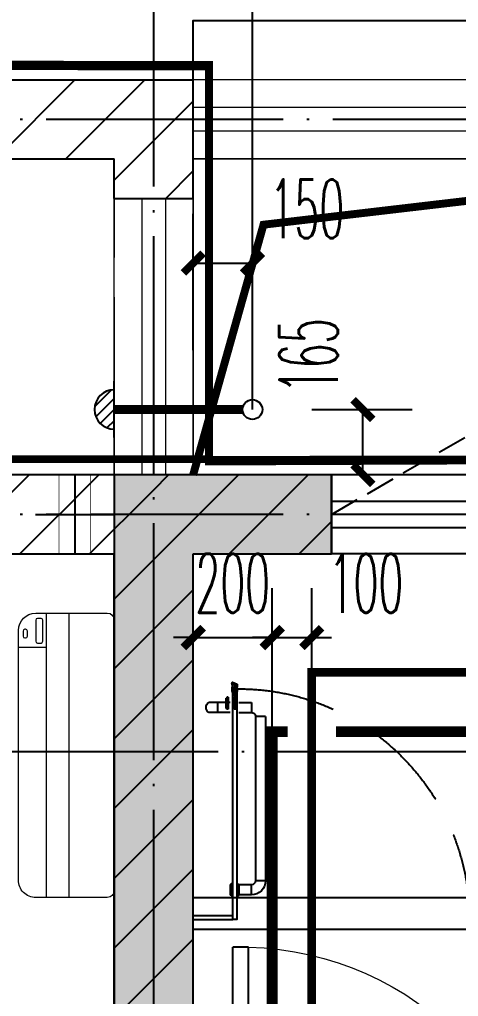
# Model space of a CAD drawing. Extents: x 27938 to 1507990, y 110129 to 923079.
# Drawn here: x 1205624 to 1206735, y 588704 to 591177 of the extents above; entities that cross this region are included whole.
import ezdxf

# ---------------------------------------------------------------- set-up
doc = ezdxf.new("R2010")
doc.units = 0
doc.header["$LTSCALE"] = 1000
doc.header["$MEASUREMENT"] = 0
doc.linetypes.add('DASH', pattern=[0.35, 0.25, -0.1])
doc.linetypes.add('DOTE', pattern=[2.4200000000000004, 2, -0.2, 0.02, -0.2])
for name, color, linetype in [('----建筑底图', 8, 'Continuous'), ('COLUMN', 9, 'Continuous'), ('CURTWALL', 4, 'Continuous'), ('DIM_SYMB', 3, 'Continuous'), ('DIM_凝结', 150, 'Continuous'), ('DOTE', 1, 'Continuous'), ('IP-bath&kitchen-JOHNSON', 4, 'Continuous'), ('LVTRY', 6, 'Continuous'), ('P-bath&kitchen-JOHNSON', 4, 'Continuous'), ('PIPE-不分区热给水', 5, 'RJ'), ('PIPE-不分区给水', 3, 'J'), ('PIPE-凝结', 150, 'N'), ('PUB_HATCH', 8, 'Continuous'), ('VPIPE-凝结', 150, 'N'), ('WALL', 9, 'Continuous'), ('WINDOW', 4, 'Continuous'), ('WINDOW_TEXT', 7, 'Continuous'), ('机电标识类', 1, 'Continuous'), ('看线', 251, 'Continuous')]:
    doc.layers.add(name, color=color, linetype=linetype)
doc.layers.add('S-L主梁线', color=4, linetype='DASH', plot=False)
for name, color, linetype, lineweight in [('平面-栏杆', 135, 'Continuous', 15), ('平面-看线', 45, 'Continuous', 15), ('平面-空调室内机', 176, 'Continuous', 9), ('平面-空调预留孔', 173, 'Continuous', 15), ('空调', 76, 'Continuous', 13)]:
    doc.layers.add(name, color=color, linetype=linetype, lineweight=lineweight)
doc.styles.add('_TCH_DIM_T3', font='SIMPLEX.shx', dxfattribs={"width": 0.4941176470588236, "bigfont": 'GBCBIG.shx'})
doc.styles.add('_TCH_WINDOW', font='SIMPLEX.shx', dxfattribs={"width": 0.7, "height": 3.5, "bigfont": 'GBCBIG.shx'})
doc.styles.get("Standard").update_dxf_attribs({"font": 'gbenor.shx', "bigfont": 'gbcbig.shx'})
doc.linetypes.add('J', pattern='A,3,-0.2,["J",Standard,S=0.25,R=0,X=-0.1,Y=-0.115],-0.2', length=3.4)
doc.linetypes.add('N', pattern='A,3,-0.2,["N",Standard,S=0.25,R=0,X=-0.1,Y=-0.115],-0.2', length=3.4)
doc.linetypes.add('RJ', pattern='A,3,-0.2,["RJ",Standard,S=0.25,R=0,X=-0.1,Y=-0.115],-0.35', length=3.55)
doc.dimstyles.new('_TWT_ARCH&&50', dxfattribs={"dimtxt": 148.75, "dimasz": 50, "dimexe": 125, "dimexo": 150, "dimgap": 63.12500000000001, "dimtad": 1, "dimdec": 0, "dimzin": 0, "dimdsep": 46, "dimtxsty": '_TCH_DIM_T3', "dimblk": 'ARCHTICK', "dimcen": 0.09, "dimclrt": 7, "dimazin": 2, "dimtfac": 1, "dimtdec": 0, "dimtix": 1, "dimtmove": 2, "dimatfit": 3, "dimfxl": 100, "dimtolj": 1, "dimtzin": 0, "dimarcsym": 0})
pattern_1 = [(45, (0, 89.755675), (-88.38838300365748, 88.3883830036575), [])]

# ---------------------------------------------------------------- blocks, each defined once
blk = doc.blocks.new('135')
blk.add_hatch(color=0).paths.add_polyline_path([(4.76418280357393, 1.812162386259842), (3.614183923258678, -0.9586682789313272), (-4.698308072380313, 2.491328362025341), (-3.548309192054148, 5.262159027231063)])
at = {"color": 0}
for p, q in [((-5.000000000007275, 10.93307908955376), (-5.000000000007275, 30.53458335841333)), ((0, -9.095e-13), (-7.276000000000001e-12, 39.11915162772765)), ((4.999999999996362, 10.92478528669653), (4.999999999992723, 32.30060393840449)), ((-6.34257382159194, 2.632406550414998), (5.421245566391007, -2.250020692198631)), ((-5.698204626369259, 2.906323017595241), (-5.160113183243083, 2.682994842084553)), ((-5.555794630552554, 18.93025617586591), (-3.355794630551827, 19.41189882087838)), ((-3.355794630551827, 19.41189882087838), (-5.502586708164016, 19.38346581543646)), ((5.249555696867901, 10.9245783101278), (-5.25044430312846, 10.93328680312606)), ((5.227938415449898, 9.660595023749009), (-5.205485498692723, 9.660595023727183)), ((-5.160113183243083, 2.682994842084553), (-3.818447822857706, 5.915630618167598)), ((-3.818447822857706, 5.915630618167598), (5.417654394495911, 2.08230101709978)), ((5.617387633388716, 18.86060526279379), (3.417387633387988, 19.34224790780627)), ((3.417387633387988, 19.34224790780627), (5.564179711000178, 19.31381490236435)), ((4.075989034128724, -1.150334758983262), (5.417654394495911, 2.08230101709978)), ((4.075989034125087, -1.150334758983262), (5.7233188174323, -1.834038541420341))]:
    blk.add_line(p, q, dxfattribs=at)
for centre, radius, start, end in [((6.161034868437128, 15.83646535001662), 13.51105029248686, 151.0147378050733, 204.8403314206463), ((13.49583268638525, 4.204098348475781), 20.48112573357894, 163.092431708237, 182.0011966084188), ((-5.975522388205718, 3.562607190228845), 1, 184.2275252268287, 248.4661137629982), ((13.54264475737364, 4.193994001077044), 19.52885339284392, 163.7443120071847, 182.5268738689926), ((8.625610374787357, 15.4674340699994), 14.59806099666519, 166.2780045267358, 198.0953497200314), ((-5.467505949505721, 3.349919817060253), 0.5, 181.9385014602077, 247.2597126889964), ((-5.220308285297505, 22.14142036417525), 0.5, 335.7643365041333, 151.0147378054934), ((3.827398038803949, 18.06844884589281), 9.42220170707689, 155.7643365036202, 171.9772791662345), ((5.153695528464595, 22.26171150950449), 0.5, 29.84246110022977, 204.5740373216479), ((-5.946870150815811, 17.18555889137405), 11.70614123311011, 10.4750181798539, 24.57403732164799), ((29.07817214454553, 6.708467335577552), 24.03224306675829, 172.943947749341, 199.2318175570648), ((-6.288615623223449, 15.43590622998363), 12.3887641438454, 338.644919711974, 16.04760207510264), ((-6.035673477003001, 15.84248269684667), 13.39994098009156, 334.9111406033848, 29.84246110034611), ((26.37160870551816, 6.273545375245702), 20.6409126368038, 169.1453753653255, 199.9525787155704), ((5.869786496521555, -1.169297062749137), 1.170107913508445, 247.4597126892894, 19.95257871601565), ((5.914985297487874, -1.372233430550295), 0.5, 247.4597126892894, 19.23181755750988)]:
    blk.add_arc(centre, radius, start, end, dxfattribs=at)
blk.add_open_spline([(-5.000000000007275, 30.53458335841333), (-4.10443294849756, 31.33336597555081), (-2.288282033354334, 32.95324444101334), (0.90438098919185, 29.19536669430727), (3.450096077842316, 31.12548990286359), (4.999999999992723, 32.30060393840449)], degree=3, knots=[0, 0, 0, 0, 3.066329070407599, 6.218313121244897, 11.12413523619883, 11.12413523619883, 11.12413523619883, 11.12413523619883], dxfattribs=at)
blk = doc.blocks.new('SDFAWERAWER')
at = {"layer": 'LVTRY', "color": 0}
for p, q in [((593941.1893833182, -1242210.071718162), (593783.7054442759, -1242594.768872668)), ((593941.1893833182, -1242210.071718162), (593964.6458707345, -1242219.669193542)), ((593987.7654218215, -1242190.543110286), (593978.1679464299, -1242213.999597729)), ((594017.0860310916, -1242202.539954511), (593987.7654218215, -1242190.543110286)), ((594015.8193360465, -1242220.432964417), (594027.1688849085, -1242192.714558183)), ((594025.7000045974, -1242203.902384486), (594018.4845674199, -1242221.524267195)), ((594025.3530065713, -1242210.830205286), (594021.4897947444, -1242220.265124338)), ((594022.6186791044, -1242211.427743668), (594029.8341162818, -1242193.80586096)), ((594025.3530065713, -1242210.830205286), (594031.0932591765, -1242196.811088268)), ((594027.1688849085, -1242192.714558183), (594033.0323939191, -1242195.115424288)), ((594029.8341162818, -1242193.80586096), (594031.0932591765, -1242196.811088268)), ((594032.1593517042, -1242197.24760937), (594033.0323939191, -1242195.115424288)), ((594033.0323939191, -1242195.115424288), (594033.976751101, -1242197.369344781)), ((594033.7584905497, -1242197.902391045), (594033.9763517794, -1242197.370320023)), ((594047.2517495372, -1242200.933083513), (594035.9092786319, -1242228.654386825)), ((594037.3439066054, -1242210.828683256), (594087.9885953569, -1242231.550505105)), ((594041.579694262, -1242228.485098852), (594051.1771696536, -1242205.028611409)), ((594049.9172594484, -1242202.023705706), (594043.3176582216, -1242218.153308231)), ((594047.2517495372, -1242200.933083513), (594049.9172594484, -1242202.023705706)), ((594049.9172594484, -1242202.023705706), (594051.1771696536, -1242205.028611409)), ((593964.6458707345, -1242219.669193542), (593807.1619316919, -1242604.366348048)), ((594007.4885557, -1242225.996441955), (593978.1679464299, -1242213.999597729)), ((594015.8193360465, -1242220.432964417), (594021.6828450572, -1242222.833830523)), ((594018.4845674199, -1242221.524267195), (594021.4897947444, -1242220.265124338)), ((594022.5558872721, -1242220.70164544), (594021.6828450572, -1242222.833830523)), ((594021.6828450572, -1242222.833830523), (594023.9367655669, -1242221.889473379)), ((594024.1550261178, -1242221.356427115), (594023.937164888, -1242221.888498138)), ((594027.746431214, -1242234.285170699), (594078.3911199654, -1242255.006992549)), ((594035.9092786319, -1242228.654386825), (594038.5747885434, -1242229.745009019)), ((594038.5747885434, -1242229.745009019), (594045.1743897707, -1242213.615406493)), ((594038.5747885434, -1242229.745009019), (594041.579694262, -1242228.485098852)), ((594057.0670404839, -1242246.282014925), (594066.6645158757, -1242222.825527482)), ((593783.7054442759, -1242594.768872668), (593807.1619316919, -1242604.366348048)), ((593803.2340521519, -1242641.344911171), (593812.8315275433, -1242617.888423728)), ((593812.8315275433, -1242617.888423728), (593842.1521368134, -1242629.885267953)), ((593842.1521368134, -1242629.885267953), (593832.554661422, -1242653.341755396)), ((593845.157042532, -1242628.625357786), (593833.814571627, -1242656.346661099)), ((593847.8225524705, -1242629.715979991), (593836.4800815652, -1242657.437283303)), ((593845.157042532, -1242628.625357786), (593842.1521368134, -1242629.885267953)), ((593847.8225524705, -1242629.715979991), (593845.157042532, -1242628.625357786)), ((593803.2340521519, -1242641.344911171), (593832.554661422, -1242653.341755396)), ((593833.814571627, -1242656.346661099), (593832.554661422, -1242653.341755396)), ((593847.1421213057, -1242661.799772115), (593858.4845922105, -1242634.078468803)), ((593849.807631217, -1242662.890394308), (593861.150102122, -1242635.169090996)), ((593852.0613105225, -1242661.945461682), (593862.0950347865, -1242637.422770285)), ((593858.4845922105, -1242634.078468803), (593861.150102122, -1242635.169090996)), ((593861.150102122, -1242635.169090996), (593862.0950347865, -1242637.422770285)), ((593836.4800815652, -1242657.437283303), (593833.814571627, -1242656.346661099)), ((593847.1421213057, -1242661.799772115), (593849.807631217, -1242662.890394308))]:
    blk.add_line(p, q, dxfattribs=at)
blk.add_lwpolyline([(593823.4857289928, -1242716.975934958), (594045.7556563742, -1242173.940086161), (594036.5013807861, -1242170.150840413), (593814.2314534048, -1242713.186689209)], close=True, dxfattribs=at)
blk.add_arc((594075.2654484361, -1242240.036391133), 15.29342111015146, 281.7932153755734, 33.70187580186141, dxfattribs=at)
for centre, major_axis, start_param, end_param in [((593974.2417065077, -1242223.595433476), (3.926239933352681, 9.595835773426348), 0, 1.570796326794897), ((593816.7577674654, -1242608.292587982), (13.52371531371392, 33.05232318957029), 1.570796326794897, 3.141592653589793), ((593816.7577674654, -1242608.292587982), (3.926239933352681, 9.595835773426348), 1.570796326794897, 3.141592653589793)]:
    blk.add_ellipse(centre, major_axis=major_axis, ratio=1, start_param=start_param, end_param=end_param, dxfattribs=at)
at = {"layer": 'P-bath&kitchen-JOHNSON', "color": 0, "linetype": 'DASH'}
blk.add_arc((593809.7670385346, -1242714.004828131), 586.199339652145, 67.53694625199444, 157.1324720308851, dxfattribs=at)
at = {"layer": 'LVTRY', "color": 8, "xscale": -1, "rotation": 157.7329157530927}
blk.add_blockref('135', (594045.2713309255, -1242161.927690595), dxfattribs=at)
blk = doc.blocks.new('$TCHSYS$DOOR2D')
for p, q in [((0.45, 0.9750000000000001), (0.5000000000000002, 0.9750000000000001)), ((0.45, 0), (0.45, 0.9750000000000001)), ((0.5, 0), (0.5, 0.9750000000000001)), ((0.5, 0), (0.45, 0))]:
    blk.add_line(p, q)
at = {"lineweight": 13}
blk.add_arc((0.475, 0), 0.975, 91.4692835813538, 180, dxfattribs=at)
blk = doc.blocks.new('DSGDFGF')
at = {"layer": 'IP-bath&kitchen-JOHNSON', "color": 0}
for p, q in [((676542.331932724, 342985.0196551088), (677892.3295454062, 342985.0196507949)), ((677892.3295454031, 342940.0196503291), (677792.3295457542, 342940.0196503627)), ((677792.3295457542, 342930.0196503627), (677792.329545758, 342940.0196503627)), ((677892.3295454031, 342930.0196503291), (677792.3295457542, 342930.0196503627)), ((676542.331932724, 342905.019720073), (677892.3295454059, 342905.0196507949))]:
    blk.add_line(p, q, dxfattribs=at)
at = {"layer": 'CURTWALL', "color": 0, "xscale": 800, "yscale": 800, "zscale": 50, "rotation": 5.54452612062199e-09}
blk.add_blockref('$TCHSYS$DOOR2D', (677392.3193099796, 342080.3318189853), dxfattribs=at)
at = {"layer": 'IP-bath&kitchen-JOHNSON', "color": 8, "rotation": 22.25976934310714}
blk.add_blockref('SDFAWERAWER', (-342526.1847909405, 1268090.515878983), dxfattribs=at)
blk = doc.blocks.new('GFDGFSDFGD')
at = {"layer": 'PUB_HATCH'}
blk.add_hatch(color=256, dxfattribs=at).paths.add_polyline_path([(425766.5889348043, 373023.7242148577), (425216.5889348043, 373023.7242148577), (425216.5889360034, 370023.7242154307), (425416.5889360034, 370023.7242154307), (425416.5889348043, 372823.7242148577), (425766.5889348043, 372823.7242148577)])
at = {"layer": 'COLUMN', "color": 6}
for p, q in [((425766.5889348043, 373023.7242148577), (425216.5889348043, 373023.7242148577)), ((425216.5889348043, 373023.7242148577), (425216.5889360034, 370023.7242154307)), ((425766.5889348043, 372823.7242148577), (425766.5889348043, 373023.7242148577)), ((425416.5889360034, 370023.7242154307), (425416.5889348043, 372823.7242148577)), ((425416.5889348043, 372823.7242148577), (425766.5889348043, 372823.7242148577))]:
    blk.add_line(p, q, dxfattribs=at)
blk = doc.blocks.new('A$C001338C2')
for p, q in [((844.9999883423079, 303.6000072514144), (54.99998834231155, 303.6000543390692)), ((109.0525457565491, 214.7673082745569), (109.0525510513944, 303.6000511174025)), ((-1.49359439092e-05, 248.6000576173246), (-2.84423585981e-05, 22.0000576172315)), ((899.9999715576414, 22.00000397306576), (899.9999850640525, 248.6000039731589)), ((21.99997024633922, 5.63059293199e-05), (877.9999702463392, 5.2843679441e-06))]:
    blk.add_line(p, q)
at = {"lineweight": 5}
for p, q in [((899.9999830474662, 214.7672611304297), (-1.69525337697e-05, 214.7673147745954)), ((899.9999787804518, 143.1781611304468), (-2.12195482163e-05, 143.1782147746126))]:
    blk.add_line(p, q, dxfattribs=at)
for points in [[(73.08482630450817, 275.0144977724194), (56.77886350143308, 275.0144987443309, -0.414213562373095), (51.27886382925863, 280.5144990721565), (51.27886400034913, 283.3844664433818, -0.414213562373095), (56.77886432817468, 288.8844661155563), (73.08482713124977, 288.8844651436448, -0.4142135623732024), (78.58482680342422, 283.3844648158192), (78.58482663233372, 280.5144974445939, -0.414213562373095)], [(89.24090579471158, 226.3562818807586), (22.19125331861505, 226.3562858772129, -0.414213562372504), (16.6912536464406, 231.8562862050385), (16.69125431894281, 243.1390318179401, -0.414213562373095), (22.19125464676836, 248.6390314901146), (89.24090712286488, 248.6390274936603, -0.414213562373095), (94.74090679503934, 243.1390271658347), (94.74090612253713, 231.8562815529331, -0.414213562373095)]]:
    blk.add_lwpolyline(points, format="xyb", close=True)
for centre, radius, start, end in [((54.99998506405609, 248.6000543390692), 55.0000000000001, 89.99999658490542, 179.9999965849054), ((844.9999850640525, 248.6000072514144), 55.0000000000001, 359.9999965849054, 89.99999658490542), ((21.9999715576414, 22.00005630592932), 22.00000000000004, 179.9999965849054, 269.9999965849054), ((877.9999715576414, 22.00000528436794), 22.00000000000004, 269.9999965849054, 359.9999965849054)]:
    blk.add_arc(centre, radius, start, end)
blk = doc.blocks.new('dongkong')
blk.add_wipeout([(-603756.0415179721, 210770.96306340612), (-603756.0415180603, 210570.80961624245), (-603836.0415181214, 210570.80961593534), (-603836.0415181519, 210770.96306307407)])
at = {"layer": '机电标识类', "color": 250, "linetype": 'DASH', "ltscale": 400}
for p, q in [((-603796.0415180789, 210770.9630630909), (-603796.0415180789, 210570.8096162414)), ((-603896.0415180789, 210670.6929921169), (-603696.0415180789, 210670.6929921169))]:
    blk.add_line(p, q, dxfattribs=at)
at = {"layer": '空调', "color": 6, "linetype": 'DASH', "const_width": 2}
blk.add_lwpolyline([(-603756.0415180789, 210770.9630630909), (-603756.0415180789, 210570.8096162414), (-603836.0415180789, 210570.8096162414), (-603836.0415180789, 210770.9630630909)], close=True, dxfattribs=at)
blk = doc.blocks.new('A$C7A951E79')
at = {"layer": 'LVTRY'}
for p, q in [((-7.071067817567382, 49.49747468566056), (-49.49747468711575, 7.071067807148211)), ((-0.03019816137384623, -71.1504577078158), (0.03032669913955033, 71.45330783701502)), ((0.01200970011996105, 28.29628095228691), (-46.54583911696682, -18.26156787434593)), ((0, 0), (-35.35533905785996, -35.35533906542696)), ((-0.01200970011996105, -28.29628095240332), (-18.26156786479987, -46.54583912075032))]:
    blk.add_line(p, q, dxfattribs=at)
blk.add_arc((6.426847539842129e-05, 0.1514250643085688), 49.94917711705559, 89.97568208789981, 269.9756820878998, dxfattribs=at)
blk.add_point((0, 0), dxfattribs=at)
blk = doc.blocks.new('A$C42425DA4')
blk.add_blockref('A$C7A951E79', (0, 0))
blk = doc.blocks.new('$WINLIB2D$00000001')
at = {"color": 0}
for points in [[(-0.4999999999999964, 0.5000000000000142), (-0.4999999999999964, -0.4999999999999858)], [(-0.4999999999999964, 0.5000000000000142), (0.5000000000000036, 0.5000000000000142)], [(0.5000000000000036, -0.4999999999999858), (0.5000000000000036, 0.5000000000000142)], [(0.5000000000000036, 0.1666666666666714), (-0.4999999999999964, 0.1666666666666714)], [(0.5000000000000036, -0.1666666666666572), (-0.4999999999999964, -0.1666666666666572)], [(-0.4999999999999964, -0.4999999999999858), (0.5000000000000036, -0.4999999999999858)]]:
    blk.add_lwpolyline(points, dxfattribs=at)
blk = doc.blocks.new('A$C149A4CC3')
at = {"layer": 'PUB_HATCH'}
h = blk.add_hatch(dxfattribs=at)
h.set_pattern_fill('普通砖', color=256, scale=50, style=0)
h.set_pattern_definition(pattern_1)
h.paths.add_polyline_path([(-20799.99999974663, -15710.08435559255), (-20400.00000048985, -15710.08435562209), (-20200.00000049461, -15510.08435563704), (-20799.99999973183, -15510.08435559255)])
h = blk.add_hatch(dxfattribs=at)
h.set_pattern_fill('普通砖', color=256, scale=50, style=0)
h.set_pattern_definition(pattern_1)
h.paths.add_polyline_path([(-20200.0000004872, -15810.08435551089), (-20200.00000049461, -15510.08435563704), (-20400.00000048985, -15710.08435562209), (-20400.0000004872, -15810.08435551589)])
h = blk.add_hatch(dxfattribs=at)
h.set_pattern_fill('普通砖', color=256, scale=50, style=0)
h.set_pattern_definition(pattern_1)
h.paths.add_polyline_path([(-20200.00000046504, -16710.08435558355), (-19850.00000050055, -16710.0843555724), (-19850.00000050692, -16510.08435557242), (-20300.00000047071, -16510.08435558673), (-20300.0000004641, -16643.41768891724)])
at = {"color": 8, "linetype": 'DASH', "ltscale": 0.8, "const_width": 20}
for points in [[(0.003342016949318349, -16470.08435543487), (-1659.999992188881, -16470.08435543906), (-1659.999992801226, -15470.08435546519), (-4839.999989744043, -15470.08435569576), (-4839.999989768607, -16470.08435556991), (-6359.999989774195, -16470.08435552154), (-6359.999989743694, -15470.08435540629), (-8059.99998934858, -15470.08435539098), (-8059.999989335309, -14670.08434770285), (-10160.00100836717, -14670.08434783731), (-10160.00100967474, -13020.08434792334), (-14839.99898536177, -13020.08434792334), (-14839.99898393685, -14670.08434783138), (-16940.00000092911, -14670.08434769692), (-16940.00000091607, -15470.08435546752), (-18640.00000035611, -15470.08435546275), (-18640.00000048906, -16470.08435553045), (-20160.00000045518, -16470.08435557876), (-20160.00000047975, -15470.08435566269), (-23339.99999742268, -15470.08435546857)], [(-23339.99999803479, -16470.08435206983), (-20160.00000045518, -16470.08566705935)]]:
    blk.add_lwpolyline(points, dxfattribs=at)
at = {"color": 8, "const_width": 20}
blk.add_lwpolyline([(-20200.29709619551, -16510.08580680023), (-20022.0641191972, -15876.66944902675), (-18599.99999751628, -15710.08436908835)], dxfattribs=at)
at = {"layer": 'DOTE', "color": 169, "linetype": 'DOTE', "ltscale": 0.3}
for p, q in [((-20300.00000039814, -19410.08434694167), (-20300.00000039814, -11458.04734790955)), ((25039.89799962282, -15610.08435363509), (-25818.76699962281, -15610.08435363503)), ((25039.89799962282, -16610.08434715244), (-25818.76699962281, -16610.08434715233)), ((-25818.76699962281, -17209.81407665176), (25039.89799962282, -17209.81412224047))]:
    blk.add_line(p, q, dxfattribs=at)
at = {"layer": 'VPIPE-凝结', "color": 8, "ltscale": 0.1}
blk.add_line((-20090.00291887776, -16344.54390998889), (-20400.22683947522, -16344.5439277101), dxfattribs=at)
at = {"layer": 'WALL', "color": 8}
for p, q in [((-20799.99999973183, -15510.08435559255), (-20200.00000049461, -15510.08435563704)), ((-20200.0000004872, -15810.08435551089), (-20200.00000049461, -15510.08435563704)), ((-20799.99999974663, -15710.08435559255), (-20400.00000048985, -15710.08435562209)), ((-20400.0000004872, -15810.08435551589), (-20400.00000048985, -15710.08435562209)), ((-20400.0000004872, -15810.08435551589), (-20200.0000004872, -15810.08435551089)), ((-19850.00000050692, -16510.08435557242), (-20300.00000047071, -16510.08435558673)), ((-19850.00000050055, -16710.0843555724), (-19850.00000050692, -16510.08435557242)), ((-20200.00000046504, -16710.08435558355), (-19850.00000050055, -16710.0843555724)), ((-20200.00000039813, -19410.08435513061), (-20200.00000046504, -16710.08435558355))]:
    blk.add_line(p, q, dxfattribs=at)
at = {"layer": 'WINDOW', "color": 8, "linetype": 'DASH', "ltscale": 0.3}
blk.add_lwpolyline([(-19849.90779484692, -16610.08434715233), (-19460.15460553835, -16385.15668883634, -0.131605288826864), (-19399.90779479709, -16610.08434712357)], format="xyb", dxfattribs=at)
at = {"layer": '平面-栏杆', "color": 8}
for points in [[(-18600.00000051619, -15580.03744550154), (-20199.99739940744, -15579.78725721588)], [(-18600.00000051619, -15640.03744550154), (-20199.99739940744, -15639.78725721588)], [(-20330.00000048929, -15810.08435551584), (-20330.29709915479, -16510.08175429219)], [(-20270.00000048929, -15810.08435551584), (-20270.29709915479, -16510.08175429219)]]:
    blk.add_lwpolyline(points, dxfattribs=at)
at = {"layer": '平面-看线', "color": 8, "linetype": 'DASH', "ltscale": 0.3}
blk.add_lwpolyline([(-18600.00000056764, -15510.08435584145), (-20200.00000063563, -15510.08435588103)], dxfattribs=at)
at = {"layer": '平面-看线', "color": 8}
for points in [[(-18600.00000056252, -15710.08435584145), (-20200.00000063051, -15710.08435588103)], [(-20200.00000048976, -15810.08435551584), (-20200.29709915526, -16510.08175429219)]]:
    blk.add_lwpolyline(points, dxfattribs=at)
at = {"layer": '看线', "color": 8, "ltscale": 0.5}
blk.add_lwpolyline([(-20200.00000055623, -15510.08435557765), (-20200.00000055623, -15360.08435557765), (-18600.00000037835, -15360.08435552922), (-18600.00000036159, -15510.08435546287)], dxfattribs=at)
at = {"color": 8}
for name, p in [('GFDGFSDFGD', (-445616.5786988664, -389533.8091794208)), ('A$C42425DA4', (-20400.22683947522, -16344.5439277101))]:
    blk.add_blockref(name, p, dxfattribs=at)
at = {"color": 8, "xscale": -1}
blk.add_blockref('DSGDFGF', (657692.3193146241, -360565.4161739748), dxfattribs=at)
at = {"layer": 'WINDOW', "color": 8}
ref = blk.add_blockref('$WINLIB2D$00000001', (-19400.00000050373, -16610.08435555809), dxfattribs=dict(at, xscale=-900, yscale=-200, zscale=-900, rotation=1.823162473766424e-09))
ref.add_attrib('A', 'C0914', (-19379.24483426109, -16374.70894857144), dxfattribs={"layer": 'WINDOW_TEXT', "color": 8, "ltscale": 0.5, "height": 4.25, "rotation": 1.823162473766424e-09, "style": '_TCH_WINDOW', "width": 0.4941176470588236})
at = {"layer": '平面-空调预留孔', "color": 8, "xscale": -0.800000000046565, "yscale": 0.800000000046565, "zscale": 0.8000000000465646, "rotation": 89.99999976656984}
blk.add_blockref('A$C001338C2', (-20399.99997449887, -16859.81430518656), dxfattribs=at)
at = {"layer": '平面-空调室内机', "color": 8, "ltscale": 0.3}
blk.add_blockref('dongkong', (583296.2499247243, -227280.77352894), dxfattribs=at)
at = {"layer": 'PUB_HATCH'}
h = blk.add_hatch(dxfattribs=at)
h.set_pattern_fill('普通砖', color=256, scale=50, style=0)
h.set_pattern_definition(pattern_1)
h.paths.add_polyline_path([(-20300.00000046223, -16510.08435558673), (-20999.9999992868, -16510.08435554971), (-20999.99999929738, -16710.0843555497), (-20400.00000046505, -16710.08435558144), (-20300.00000046693, -16643.41768891724)])
h = blk.add_hatch(dxfattribs=at)
h.set_pattern_fill('普通砖', color=256, scale=50, style=0)
h.set_pattern_definition(pattern_1)
h.paths.add_polyline_path([(-20300.00000039641, -19443.41768836445), (-20200.00000039813, -19410.08435513061), (-20200.00000046504, -16710.08435558355), (-20300.00000046693, -16643.41768891724), (-20400.00000046505, -16710.08435558144), (-20400.00000039814, -19410.08435498417)])
at = {"layer": 'WALL', "color": 8}
for p, q in [((-20300.00000046223, -16510.08435558673), (-20999.9999992868, -16510.08435554971)), ((-20999.99999929738, -16710.0843555497), (-20400.00000046505, -16710.08435558144)), ((-20400.00000039814, -19410.08435498417), (-20400.00000046505, -16710.08435558144))]:
    blk.add_line(p, q, dxfattribs=at)
at = {"layer": '平面-看线', "color": 8}
blk.add_line((-20400.29709917575, -16510.08413533441), (-20400.00000050978, -15810.08435551584), dxfattribs=at)
blk = doc.blocks.new('A$C63B2058D')
at = {"layer": 'S-L主梁线', "color": 0, "linetype": 'ByBlock', "lineweight": 18}
for p, q in [((-6649.999983094633, 5299.999992515659), (-9649.987682730774, 5299.999992515659)), ((-4849.9897186819, 5299.999992515659), (-6649.999983094633, 5299.999992515659)), ((-6549.998931604205, 5099.999992515659), (-4949.9897186819, 5099.999992515659)), ((-6549.990519724903, 4299.999985628121), (-6549.998931604205, 5099.999992515659)), ((-5299.908772778523, 4299.999993328529), (-6199.989468845073, 4299.999985175149))]:
    blk.add_line(p, q, dxfattribs=at)
at = {"layer": 'S-L主梁线', "color": 0, "linetype": 'DASH', "lineweight": 18}
for p, q in [((-9449.98798707046, 5099.999992515659), (-6749.998931615264, 5099.999992515659)), ((-6749.998931615264, 5099.999992515659), (-6749.990519735962, 4299.999985628121)), ((-6199.989468845073, 4099.999986080977), (-5299.908773190982, 4099.999994234357))]:
    blk.add_line(p, q, dxfattribs=at)
blk = doc.blocks.new('_ArchTick')
at = {"color": 0, "linetype": 'ByBlock', "const_width": 0.4}
blk.add_lwpolyline([(-0.5, -0.5), (0.5, 0.5)], dxfattribs=at)
blk = doc.blocks.new('*D567')
at = {"layer": 'Defpoints', "color": 0}
for p in [(1206363.616938746, 589612.1680000036), (1206263.616938673, 589231.6579999976), (1206363.616938746, 589231.658)]:
    blk.add_point(p, dxfattribs=at)
at = {"layer": 'DIM_SYMB', "color": 0, "lineweight": -2}
for p, q in [((1206263.616938673, 589381.6579999976), (1206263.616938673, 589737.1680000036)), ((1206363.616938746, 589381.658), (1206363.616938746, 589737.1680000036)), ((1206263.616938673, 589612.1680000036), (1206213.616938673, 589612.1680000036)), ((1206263.616938673, 589612.1680000036), (1206363.616938746, 589612.1680000036)), ((1206363.616938746, 589612.1680000036), (1206413.616938746, 589612.1680000036))]:
    blk.add_line(p, q, dxfattribs=at)
at = {"layer": 'DIM_SYMB', "color": 0, "lineweight": -2, "xscale": 50, "yscale": 50, "zscale": 50}
blk.add_blockref('_ArchTick', (1206263.616938673, 589612.1680000036), dxfattribs=at)
at = {"layer": 'DIM_SYMB', "color": 0, "lineweight": -2, "xscale": 50, "yscale": 50, "zscale": 50, "rotation": 180}
blk.add_blockref('_ArchTick', (1206363.616938746, 589612.1680000036), dxfattribs=at)
at = {"layer": 'DIM_SYMB', "color": 7, "insert": (1206501.116938743, 589749.6680000082), "char_height": 148.75, "attachment_point": 5, "style": '_TCH_DIM_T3'}
blk.add_mtext('\\A1;100', dxfattribs=at)
blk = doc.blocks.new('*D568')
at = {"layer": 'Defpoints', "color": 0}
for p in [(1206263.616938673, 589612.1679999998), (1206063.606702021, 589231.6579999926), (1206263.616938673, 589231.6579999976)]:
    blk.add_point(p, dxfattribs=at)
at = {"layer": 'DIM_SYMB', "color": 0, "lineweight": -2}
for p, q in [((1206063.606702021, 589381.6579999926), (1206063.606702021, 589737.1679999998)), ((1206263.616938673, 589381.6579999976), (1206263.616938673, 589737.1679999998)), ((1206063.606702021, 589612.1679999998), (1206013.606702021, 589612.1679999998)), ((1206063.606702021, 589612.1679999998), (1206263.616938673, 589612.1679999998)), ((1206263.616938673, 589612.1679999998), (1206313.616938673, 589612.1679999998))]:
    blk.add_line(p, q, dxfattribs=at)
at = {"layer": 'DIM_SYMB', "color": 0, "lineweight": -2, "xscale": 50, "yscale": 50, "zscale": 50}
blk.add_blockref('_ArchTick', (1206063.606702021, 589612.1679999998), dxfattribs=at)
at = {"layer": 'DIM_SYMB', "color": 0, "lineweight": -2, "xscale": 50, "yscale": 50, "zscale": 50, "rotation": 180}
blk.add_blockref('_ArchTick', (1206263.616938673, 589612.1679999998), dxfattribs=at)
at = {"layer": 'DIM_SYMB', "color": 7, "insert": (1206163.611820347, 589749.6679999998), "char_height": 148.75, "attachment_point": 5, "style": '_TCH_DIM_T3'}
blk.add_mtext('\\A1;200', dxfattribs=at)
blk = doc.blocks.new('*D571')
at = {"layer": 'Defpoints', "color": 0}
for p in [(1206213.763988125, 590560.0953792701), (1206063.379889313, 590189.579857677), (1206213.606703812, 590189.5160971741)]:
    blk.add_point(p, dxfattribs=at)
at = {"layer": 'DIM_SYMB', "color": 0, "lineweight": -2}
for p, q in [((1206063.443553544, 590339.5798441665), (1206063.590227152, 590685.1591285142)), ((1206213.670368042, 590339.5160836637), (1206213.81704165, 590685.0953680114)), ((1206063.537173626, 590560.159139773), (1206213.763988125, 590560.0953792701))]:
    blk.add_line(p, q, dxfattribs=at)
at = {"layer": 'DIM_SYMB', "color": 0, "lineweight": -2, "xscale": 50, "yscale": 50, "zscale": 50}
for p, rotation in [((1206063.537173626, 590560.159139773), 179.9756820544619), ((1206213.763988125, 590560.0953792701), 359.9756820544619)]:
    blk.add_blockref('_ArchTick', p, dxfattribs=dict(at, rotation=rotation))
at = {"layer": 'DIM_SYMB', "color": 7, "insert": (1206351.322334619, 590697.5370080076), "char_height": 148.75, "attachment_point": 5, "rotation": 359.97568205446186, "style": '_TCH_DIM_T3'}
blk.add_mtext('\\A1;150', dxfattribs=at)
blk = doc.blocks.new('*D572')
at = {"layer": 'Defpoints', "color": 0}
for p in [(1206213.606703812, 590189.5160971743), (1206493.312000002, 590189.5160971743), (1206213.606703817, 590024.9756559494)]:
    blk.add_point(p, dxfattribs=at)
at = {"layer": 'DIM_SYMB', "color": 0, "lineweight": -2}
for p, q in [((1206363.606703812, 590189.5160971743), (1206618.312000002, 590189.5160971743)), ((1206493.312000002, 590024.9756559494), (1206493.312000002, 590189.5160971743)), ((1206363.606703817, 590024.9756559494), (1206618.312000002, 590024.9756559494))]:
    blk.add_line(p, q, dxfattribs=at)
at = {"layer": 'DIM_SYMB', "color": 0, "lineweight": -2, "xscale": 50, "yscale": 50, "zscale": 50}
for p, rotation in [((1206493.312000002, 590189.5160971743), 90), ((1206493.312000002, 590024.9756559494), 270)]:
    blk.add_blockref('_ArchTick', p, dxfattribs=dict(at, rotation=rotation))
at = {"layer": 'DIM_SYMB', "color": 7, "insert": (1206355.811999995, 590325.2660971787), "char_height": 148.75, "attachment_point": 5, "rotation": 90, "style": '_TCH_DIM_T3'}
blk.add_mtext('\\A1;165', dxfattribs=at)

msp = doc.modelspace()

# ---------------------------------------------------------------- block references
at = {"layer": '----建筑底图'}
msp.add_blockref('A$C149A4CC3', (1226263.606702472, 606534.0600115282), dxfattribs=at)

# ---------------------------------------------------------------- next in the draw order: hatches: boundary and pattern name
at = {"layer": 'PIPE-不分区热给水'}
for points in [[(1206363.616938719, 589524.16311598), (1206363.616938746, 589535.4131160413), (1206352.366938761, 589535.4131160975)], [(1206363.616938719, 589524.16311598), (1206352.366938746, 589524.1631160413), (1206352.366938761, 589535.4131160975)]]:
    msp.add_hatch(color=256, dxfattribs=at).paths.add_polyline_path(points)
at = {"layer": 'PIPE-不分区给水'}
for points in [[(1206263.616938668, 589374.1631159998), (1206263.616938672, 589387.9131160412), (1206249.866938689, 589387.9131160947)], [(1206263.616938668, 589374.1631159998), (1206249.866938672, 589374.1631160412), (1206249.866938689, 589387.9131160947)]]:
    msp.add_hatch(color=256, dxfattribs=at).paths.add_polyline_path(points)

# ---------------------------------------------------------------- next in the draw order: linework, layer by layer
at = {"layer": 'DIM_凝结'}
msp.add_line((1206213.606703812, 590189.5160971741), (1206213.606703812, 591544.4650938115), dxfattribs=at)
at = {"layer": 'PIPE-不分区热给水', "ltscale": 0.25, "const_width": 22.5}
for points in [[(1207413.506934289, 589524.1631160413), (1206363.616938746, 589524.1631160413)], [(1206363.616938746, 589524.1631160413), (1206363.616938746, 587648.9751751081)]]:
    msp.add_lwpolyline(points, dxfattribs=at)
at = {"layer": 'PIPE-不分区给水', "ltscale": 0.25, "const_width": 27.5}
for points in [[(1206302.366938746, 589374.1631160412), (1206263.616938672, 589374.1631160412)], [(1206263.616938672, 588673.8193116854), (1206263.616938672, 589374.1631160412)], [(1207413.506934289, 589374.1631160412), (1206424.866938746, 589374.1631160412)]]:
    msp.add_lwpolyline(points, dxfattribs=at)
at = {"layer": 'PIPE-凝结', "ltscale": 0.25, "const_width": 22.5}
msp.add_lwpolyline([(1206188.606703812, 590189.5160962207), (1205863.379862997, 590189.516083818)], dxfattribs=at)
at = {"layer": 'VPIPE-凝结'}
msp.add_circle((1206213.606703812, 590189.5160971741), 25, dxfattribs=at)

# ---------------------------------------------------------------- next in the draw order: block references
at = {"layer": 'S-L主梁线', "color": 225, "linetype": 'ByBlock', "lineweight": 18}
msp.add_blockref('A$C63B2058D', (1212613.606406198, 585723.9756636247), dxfattribs=at)

# ---------------------------------------------------------------- next in the draw order: dimensions: what is measured, and where the dimension line sits
at = {"layer": 'DIM_SYMB'}
for base, p1, p2, angle, picture, middle in [((1206213.763988125, 590560.0953792701), (1206063.379889313, 590189.579857677), (1206213.606703812, 590189.5160971741), 359.97568205446197, '*D571', (1206351.322334619, 590697.5370080076)), ((1206493.312000002, 590189.5160971743), (1206213.606703817, 590024.9756559494), (1206213.606703812, 590189.5160971743), 90.00000000170259, '*D572', (1206355.811999995, 590325.2660971787)), ((1206363.616938746, 589612.1680000036), (1206263.616938673, 589231.6579999976), (1206363.616938746, 589231.658), 1.4007223873574696e-09, '*D567', (1206501.116938743, 589749.6680000082))]:
    dim = msp.add_linear_dim(base=base, p1=p1, p2=p2, angle=angle, dimstyle='_TWT_ARCH&&50', dxfattribs=at)
    dim.commit()
    dim.dimension.update_dxf_attribs({"geometry": picture, "text_midpoint": middle, "dimtype": 129})
dim = msp.add_aligned_dim(p1=(1206063.606702021, 589231.6579999926), p2=(1206263.616938673, 589231.6579999976), distance=380.5100000022212, dimstyle='_TWT_ARCH&&50', dxfattribs=at)
dim.commit()
dim.dimension.update_dxf_attribs({"geometry": '*D568', "text_midpoint": (1206163.611820347, 589749.6679999998)})

doc.saveas('drawing.dxf')
